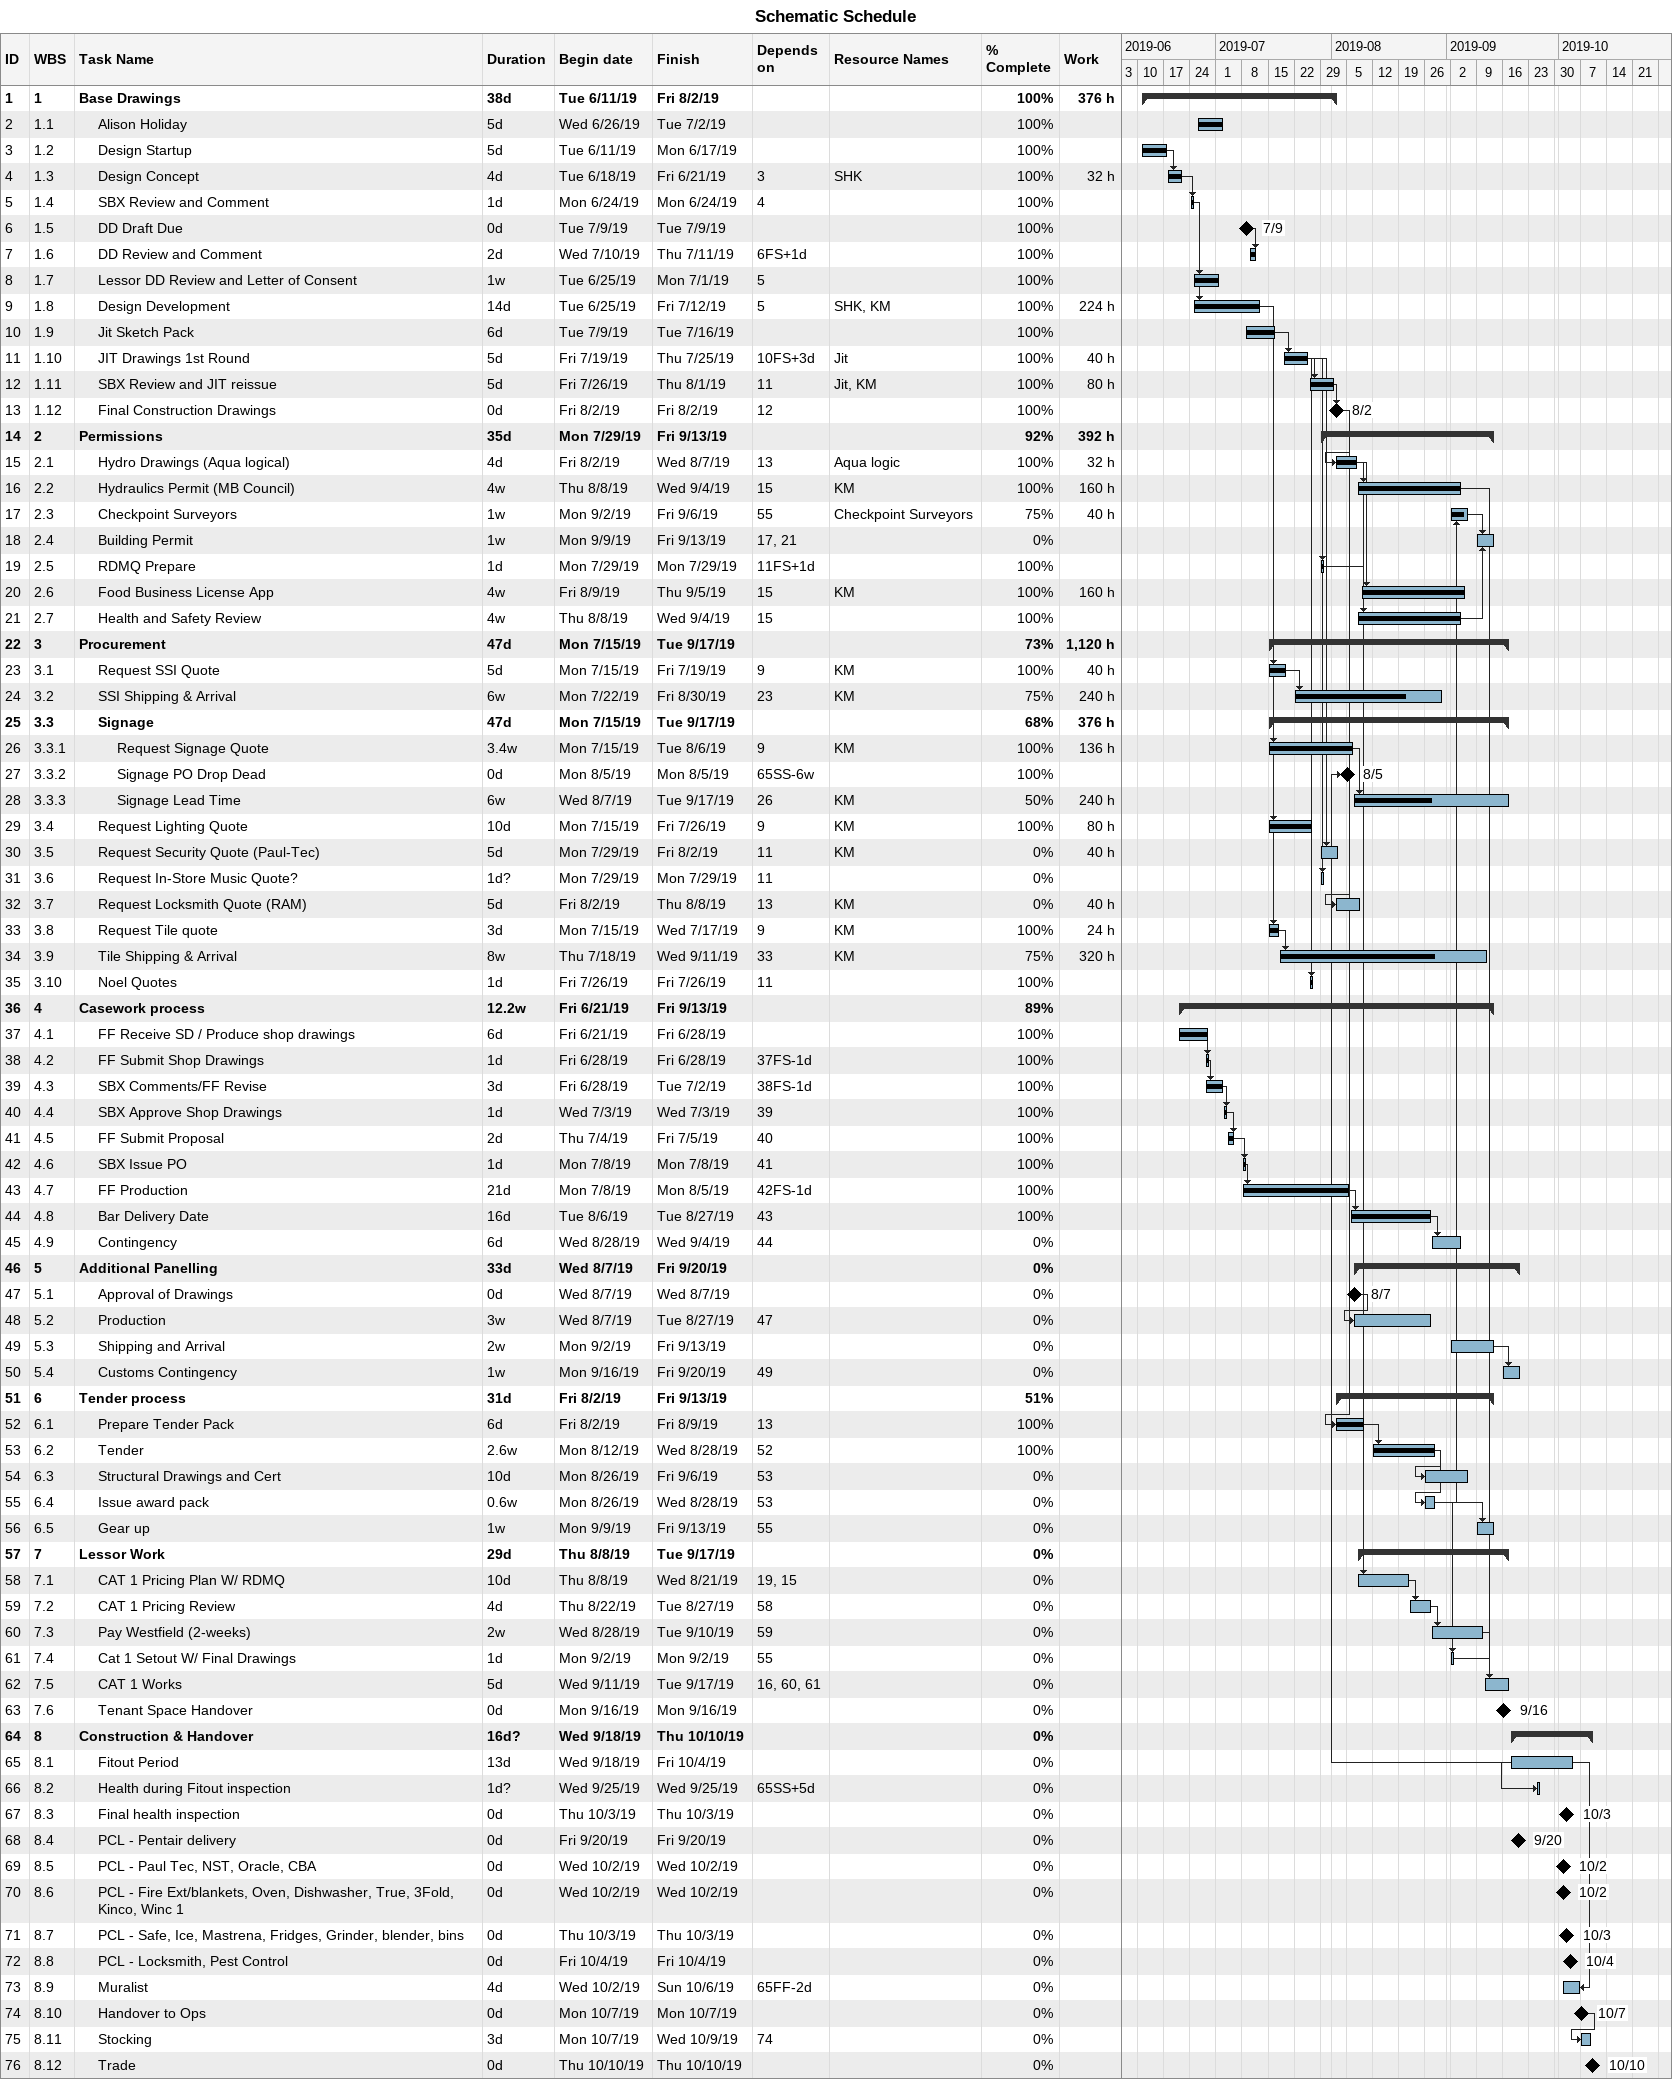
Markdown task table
Schematic Schedule

| ID | WBS | Task | Duration | Start | Finish | Predecessors | Resources | % complete | Work (h) |
|---|---|---|---|---|---|---|---|---|---|
| 1 | 1 | **Base Drawings** | 38d | 2019-06-11 | 2019-08-02 |  |  | 100 | 376 |
| 2 | 1.1 | Alison Holiday | 5d | 2019-06-26 | 2019-07-02 |  |  | 100 |  |
| 3 | 1.2 | Design Startup | 5d | 2019-06-11 | 2019-06-17 |  |  | 100 |  |
| 4 | 1.3 | Design Concept | 4d | 2019-06-18 | 2019-06-21 | 3 | SHK | 100 | 32 |
| 5 | 1.4 | SBX Review and Comment | 1d | 2019-06-24 | 2019-06-24 | 4 |  | 100 |  |
| 6 | 1.5 | DD Draft Due | 0d | 2019-07-09 | 2019-07-09 |  |  | 100 |  |
| 7 | 1.6 | DD Review and Comment | 2d | 2019-07-10 | 2019-07-11 | 6FS+1d |  | 100 |  |
| 8 | 1.7 | Lessor DD Review and Letter of Consent | 1w | 2019-06-25 | 2019-07-01 | 5 |  | 100 |  |
| 9 | 1.8 | Design Development | 14d | 2019-06-25 | 2019-07-12 | 5 | SHK, KM | 100 | 224 |
| 10 | 1.9 | Jit Sketch Pack | 6d | 2019-07-09 | 2019-07-16 |  |  | 100 |  |
| 11 | 1.10 | JIT Drawings 1st Round | 5d | 2019-07-19 | 2019-07-25 | 10FS+3d | Jit | 100 | 40 |
| 12 | 1.11 | SBX Review and JIT reissue | 5d | 2019-07-26 | 2019-08-01 | 11 | Jit, KM | 100 | 80 |
| 13 | 1.12 | Final Construction Drawings | 0d | 2019-08-02 | 2019-08-02 | 12 |  | 100 |  |
| 14 | 2 | **Permissions** | 35d | 2019-07-29 | 2019-09-13 |  |  | 92 | 392 |
| 15 | 2.1 | Hydro Drawings (Aqua logical) | 4d | 2019-08-02 | 2019-08-07 | 13 | Aqua logic | 100 | 32 |
| 16 | 2.2 | Hydraulics Permit (MB Council) | 4w | 2019-08-08 | 2019-09-04 | 15 | KM | 100 | 160 |
| 17 | 2.3 | Checkpoint Surveyors | 1w | 2019-09-02 | 2019-09-06 | 55 | Checkpoint Surveyors | 75 | 40 |
| 18 | 2.4 | Building Permit | 1w | 2019-09-09 | 2019-09-13 | 17, 21 |  | 0 |  |
| 19 | 2.5 | RDMQ Prepare | 1d | 2019-07-29 | 2019-07-29 | 11FS+1d |  | 100 |  |
| 20 | 2.6 | Food Business License App | 4w | 2019-08-09 | 2019-09-05 | 15 | KM | 100 | 160 |
| 21 | 2.7 | Health and Safety Review | 4w | 2019-08-08 | 2019-09-04 | 15 |  | 100 |  |
| 22 | 3 | **Procurement** | 47d | 2019-07-15 | 2019-09-17 |  |  | 73 | 1120 |
| 23 | 3.1 | Request SSI Quote | 5d | 2019-07-15 | 2019-07-19 | 9 | KM | 100 | 40 |
| 24 | 3.2 | SSI Shipping & Arrival | 6w | 2019-07-22 | 2019-08-30 | 23 | KM | 75 | 240 |
| 25 | 3.3 | **Signage** | 47d | 2019-07-15 | 2019-09-17 |  |  | 68 | 376 |
| 26 | 3.3.1 | Request Signage Quote | 3.4w | 2019-07-15 | 2019-08-06 | 9 | KM | 100 | 136 |
| 27 | 3.3.2 | Signage PO Drop Dead | 0d | 2019-08-05 | 2019-08-05 | 65SS-6w |  | 100 |  |
| 28 | 3.3.3 | Signage Lead Time | 6w | 2019-08-07 | 2019-09-17 | 26 | KM | 50 | 240 |
| 29 | 3.4 | Request Lighting Quote | 10d | 2019-07-15 | 2019-07-26 | 9 | KM | 100 | 80 |
| 30 | 3.5 | Request Security Quote (Paul-Tec) | 5d | 2019-07-29 | 2019-08-02 | 11 | KM | 0 | 40 |
| 31 | 3.6 | Request In-Store Music Quote? | 1d? | 2019-07-29 | 2019-07-29 | 11 |  | 0 |  |
| 32 | 3.7 | Request Locksmith Quote (RAM) | 5d | 2019-08-02 | 2019-08-08 | 13 | KM | 0 | 40 |
| 33 | 3.8 | Request Tile quote | 3d | 2019-07-15 | 2019-07-17 | 9 | KM | 100 | 24 |
| 34 | 3.9 | Tile Shipping & Arrival | 8w | 2019-07-18 | 2019-09-11 | 33 | KM | 75 | 320 |
| 35 | 3.10 | Noel Quotes | 1d | 2019-07-26 | 2019-07-26 | 11 |  | 100 |  |
| 36 | 4 | **Casework process** | 12.2w | 2019-06-21 | 2019-09-13 |  |  | 89 |  |
| 37 | 4.1 | FF Receive SD / Produce shop drawings | 6d | 2019-06-21 | 2019-06-28 |  |  | 100 |  |
| 38 | 4.2 | FF Submit Shop Drawings | 1d | 2019-06-28 | 2019-06-28 | 37FS-1d |  | 100 |  |
| 39 | 4.3 | SBX Comments/FF Revise | 3d | 2019-06-28 | 2019-07-02 | 38FS-1d |  | 100 |  |
| 40 | 4.4 | SBX Approve Shop Drawings | 1d | 2019-07-03 | 2019-07-03 | 39 |  | 100 |  |
| 41 | 4.5 | FF Submit Proposal | 2d | 2019-07-04 | 2019-07-05 | 40 |  | 100 |  |
| 42 | 4.6 | SBX Issue PO | 1d | 2019-07-08 | 2019-07-08 | 41 |  | 100 |  |
| 43 | 4.7 | FF Production | 21d | 2019-07-08 | 2019-08-05 | 42FS-1d |  | 100 |  |
| 44 | 4.8 | Bar Delivery Date | 16d | 2019-08-06 | 2019-08-27 | 43 |  | 100 |  |
| 45 | 4.9 | Contingency | 6d | 2019-08-28 | 2019-09-04 | 44 |  | 0 |  |
| 46 | 5 | **Additional Panelling** | 33d | 2019-08-07 | 2019-09-20 |  |  | 0 |  |
| 47 | 5.1 | Approval of Drawings | 0d | 2019-08-07 | 2019-08-07 |  |  | 0 |  |
| 48 | 5.2 | Production | 3w | 2019-08-07 | 2019-08-27 | 47 |  | 0 |  |
| 49 | 5.3 | Shipping and Arrival | 2w | 2019-09-02 | 2019-09-13 |  |  | 0 |  |
| 50 | 5.4 | Customs Contingency | 1w | 2019-09-16 | 2019-09-20 | 49 |  | 0 |  |
| 51 | 6 | **Tender process** | 31d | 2019-08-02 | 2019-09-13 |  |  | 51 |  |
| 52 | 6.1 | Prepare Tender Pack | 6d | 2019-08-02 | 2019-08-09 | 13 |  | 100 |  |
| 53 | 6.2 | Tender | 2.6w | 2019-08-12 | 2019-08-28 | 52 |  | 100 |  |
| 54 | 6.3 | Structural Drawings and Cert | 10d | 2019-08-26 | 2019-09-06 | 53 |  | 0 |  |
| 55 | 6.4 | Issue award pack | 0.6w | 2019-08-26 | 2019-08-28 | 53 |  | 0 |  |
| 56 | 6.5 | Gear up | 1w | 2019-09-09 | 2019-09-13 | 55 |  | 0 |  |
| 57 | 7 | **Lessor Work** | 29d | 2019-08-08 | 2019-09-17 |  |  | 0 |  |
| 58 | 7.1 | CAT 1 Pricing Plan W/ RDMQ | 10d | 2019-08-08 | 2019-08-21 | 19, 15 |  | 0 |  |
| 59 | 7.2 | CAT 1 Pricing Review | 4d | 2019-08-22 | 2019-08-27 | 58 |  | 0 |  |
| 60 | 7.3 | Pay Westfield (2-weeks) | 2w | 2019-08-28 | 2019-09-10 | 59 |  | 0 |  |
| 61 | 7.4 | Cat 1 Setout W/ Final Drawings | 1d | 2019-09-02 | 2019-09-02 | 55 |  | 0 |  |
| 62 | 7.5 | CAT 1 Works | 5d | 2019-09-11 | 2019-09-17 | 16, 60, 61 |  | 0 |  |
| 63 | 7.6 | Tenant Space Handover | 0d | 2019-09-16 | 2019-09-16 |  |  | 0 |  |
| 64 | 8 | **Construction & Handover** | 16d? | 2019-09-18 | 2019-10-10 |  |  | 0 |  |
| 65 | 8.1 | Fitout Period | 13d | 2019-09-18 | 2019-10-04 |  |  | 0 |  |
| 66 | 8.2 | Health during Fitout inspection | 1d? | 2019-09-25 | 2019-09-25 | 65SS+5d |  | 0 |  |
| 67 | 8.3 | Final health inspection | 0d | 2019-10-03 | 2019-10-03 |  |  | 0 |  |
| 68 | 8.4 | PCL - Pentair delivery | 0d | 2019-09-20 | 2019-09-20 |  |  | 0 |  |
| 69 | 8.5 | PCL - Paul Tec, NST, Oracle, CBA | 0d | 2019-10-02 | 2019-10-02 |  |  | 0 |  |
| 70 | 8.6 | PCL - Fire Ext/blankets, Oven, Dishwasher, True, 3Fold, Kinco, Winc 1 | 0d | 2019-10-02 | 2019-10-02 |  |  | 0 |  |
| 71 | 8.7 | PCL - Safe, Ice, Mastrena, Fridges, Grinder, blender, bins | 0d | 2019-10-03 | 2019-10-03 |  |  | 0 |  |
| 72 | 8.8 | PCL - Locksmith, Pest Control | 0d | 2019-10-04 | 2019-10-04 |  |  | 0 |  |
| 73 | 8.9 | Muralist | 4d | 2019-10-02 | 2019-10-06 | 65FF-2d |  | 0 |  |
| 74 | 8.10 | Handover to Ops | 0d | 2019-10-07 | 2019-10-07 |  |  | 0 |  |
| 75 | 8.11 | Stocking | 3d | 2019-10-07 | 2019-10-09 | 74 |  | 0 |  |
| 76 | 8.12 | Trade | 0d | 2019-10-10 | 2019-10-10 |  |  | 0 |  |
